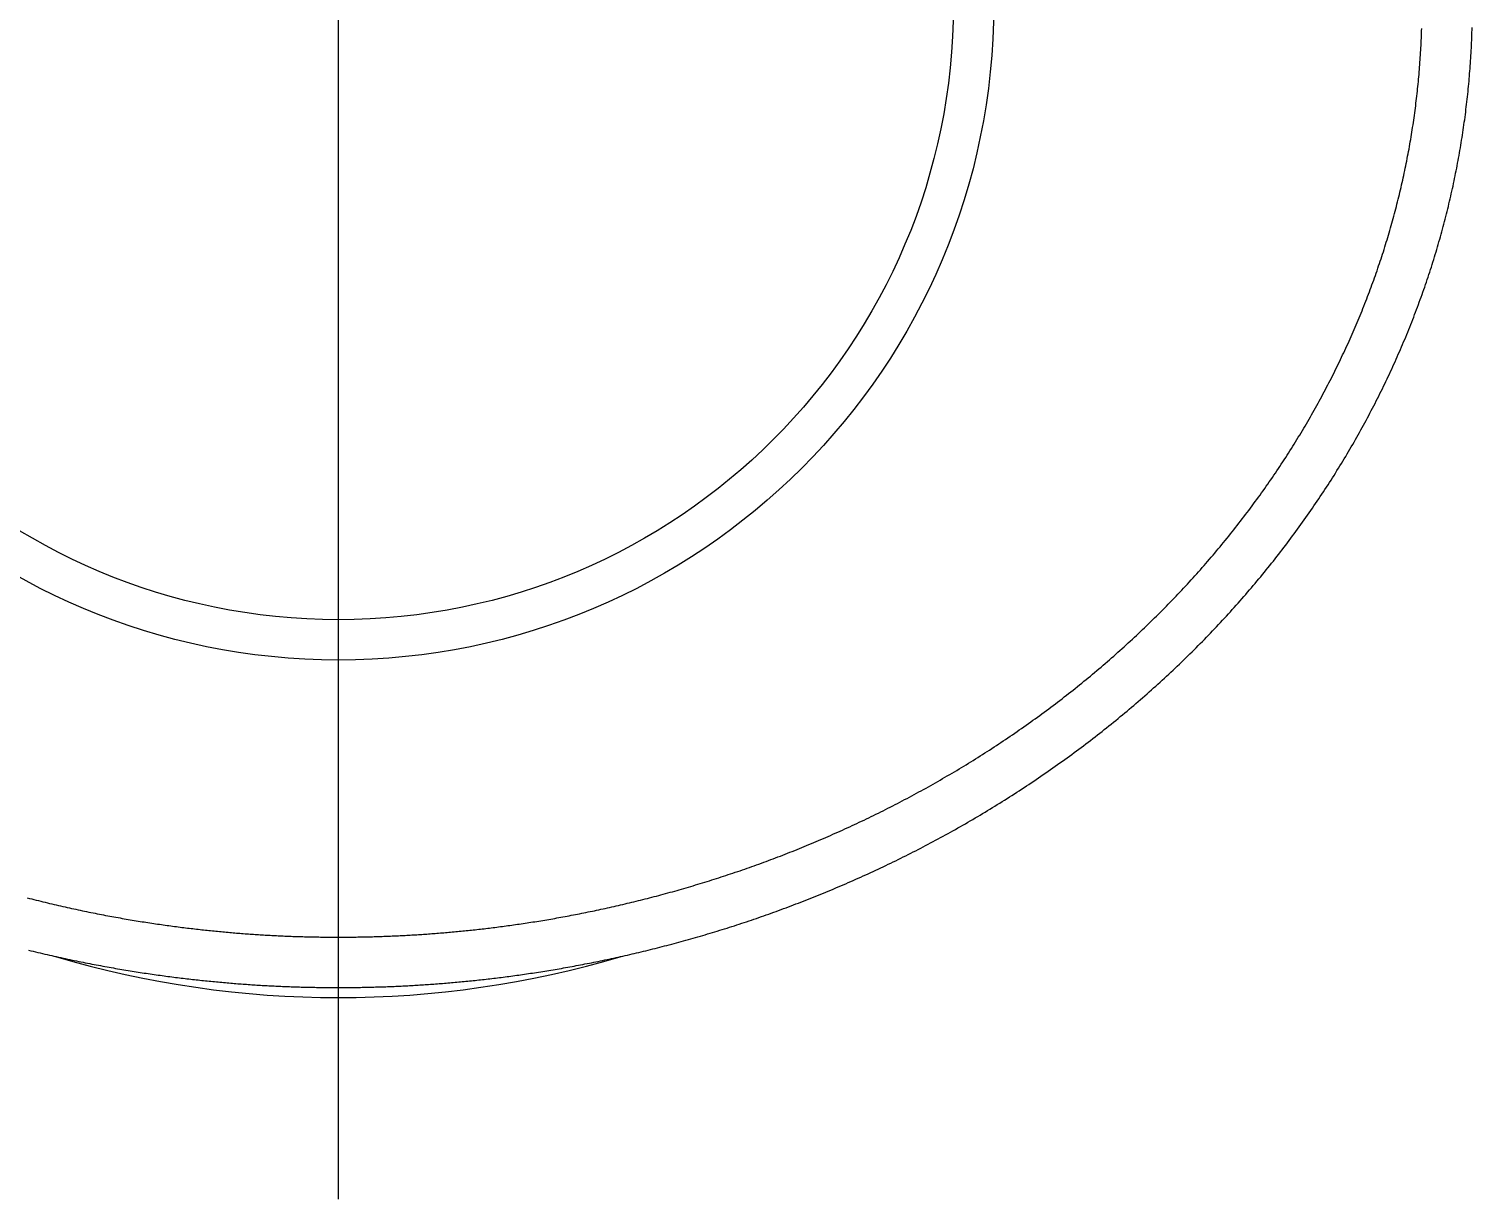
# Model space of a CAD drawing. Extents: x -30.8 to 41.5, y -23.3 to 11.8.
# Drawn here: x 25.17 to 39.48, y -11.85 to -0.24 of the extents above; entities that cross this region are included whole.
import ezdxf

# ---------------------------------------------------------------- set-up
doc = ezdxf.new("R2010")
doc.units = 0
doc.linetypes.add('CENTER', pattern=[50.8, 31.75, -6.35, 6.35, -6.35])
doc.layers.get('0').update_dxf_attribs({"linetype": 'CONTINUOUS'})
doc.layers.add('CENTER', color=1, linetype='CENTER')

msp = doc.modelspace()

# ---------------------------------------------------------------- linework, layer by layer
at = {"color": 7}
for points in [[(28.2365, -9.75, 0), (28.2533, -9.74999, 0), (28.2701, -9.74996, 0), (28.2869, -9.74991, 0), (28.3037, -9.74983, 0), (28.3204, -9.74974, 0), (28.3372, -9.74962, 0), (28.354, -9.74949, 0), (28.3707, -9.74933, 0), (28.3874, -9.74915, 0), (28.4042, -9.74895, 0), (28.4209, -9.74873, 0), (28.4377, -9.74849, 0), (28.4544, -9.74822, 0), (28.4712, -9.74794, 0), (28.4879, -9.74763, 0), (28.5046, -9.7473, 0), (28.5214, -9.74695, 0), (28.5381, -9.74657, 0), (28.5549, -9.74618, 0), (28.5716, -9.74576, 0), (28.5884, -9.74532, 0), (28.6052, -9.74486, 0), (28.6219, -9.74438, 0), (28.6387, -9.74387, 0), (28.6555, -9.74334, 0), (28.6723, -9.74279, 0), (28.6891, -9.74221, 0), (28.7059, -9.74162, 0), (28.7227, -9.741, 0), (28.7396, -9.74036, 0), (28.7564, -9.73969, 0), (28.7733, -9.739, 0), (28.7901, -9.73829, 0), (28.807, -9.73756, 0), (28.8239, -9.7368, 0), (28.8408, -9.73602, 0), (28.8577, -9.73522, 0), (28.8747, -9.73439, 0), (28.8916, -9.73354, 0), (28.9086, -9.73266, 0), (28.9256, -9.73177, 0), (28.9426, -9.73084, 0), (28.9597, -9.7299, 0), (28.9767, -9.72893, 0), (28.9938, -9.72794, 0), (29.0109, -9.72692, 0), (29.028, -9.72588, 0), (29.0452, -9.72481, 0), (29.0623, -9.72372, 0), (29.0795, -9.72261, 0), (29.0968, -9.72147, 0), (29.114, -9.72031, 0), (29.1313, -9.71912, 0), (29.1486, -9.71791, 0), (29.1659, -9.71668, 0), (29.1832, -9.71542, 0), (29.2006, -9.71413, 0), (29.218, -9.71282, 0), (29.2355, -9.71149, 0), (29.253, -9.71013, 0), (29.2705, -9.70874, 0), (29.288, -9.70733, 0), (29.3056, -9.7059, 0), (29.3232, -9.70444, 0), (29.3408, -9.70295, 0), (29.3585, -9.70143, 0), (29.3762, -9.69989, 0), (29.394, -9.69832, 0), (29.4118, -9.69672, 0), (29.4296, -9.69509, 0), (29.4474, -9.69344, 0), (29.4653, -9.69175, 0), (29.4833, -9.69004, 0), (29.5013, -9.68829, 0), (29.5193, -9.68652, 0), (29.5374, -9.68472, 0), (29.5555, -9.68288, 0), (29.5737, -9.68102, 0), (29.5919, -9.67912, 0), (29.6101, -9.6772, 0), (29.6284, -9.67524, 0), (29.6468, -9.67324, 0), (29.6651, -9.67122, 0), (29.6836, -9.66916, 0), (29.7021, -9.66707, 0), (29.7206, -9.66495, 0), (29.7392, -9.66279, 0), (29.7578, -9.6606, 0), (29.7765, -9.65837, 0), (29.7953, -9.65611, 0), (29.8141, -9.65382, 0), (29.8329, -9.65148, 0), (29.8519, -9.64912, 0), (29.8708, -9.64671, 0), (29.8898, -9.64427, 0), (29.9089, -9.64179, 0), (29.9281, -9.63928, 0), (29.9473, -9.63673, 0), (29.9665, -9.63414, 0), (29.9858, -9.63151, 0), (30.0052, -9.62884, 0), (30.0247, -9.62614, 0), (30.0442, -9.62339, 0), (30.0637, -9.62061, 0), (30.0834, -9.61778, 0), (30.103, -9.61492, 0), (30.1228, -9.61201, 0), (30.1426, -9.60907, 0), (30.1625, -9.60608, 0), (30.1825, -9.60305, 0), (30.2025, -9.59998, 0), (30.2226, -9.59687, 0), (30.2428, -9.59371, 0), (30.263, -9.59052, 0), (30.2833, -9.58728, 0), (30.3037, -9.58399, 0), (30.3242, -9.58066, 0), (30.3447, -9.57728, 0), (30.3653, -9.57385, 0), (30.386, -9.57037, 0), (30.4067, -9.56685, 0), (30.4275, -9.56327, 0), (30.4484, -9.55965, 0), (30.4693, -9.55598, 0), (30.4903, -9.55227, 0), (30.5114, -9.5485, 0), (30.5326, -9.54468, 0), (30.5538, -9.54082, 0), (30.575, -9.5369, 0), (30.5964, -9.53294, 0), (30.6178, -9.52892, 0), (30.6393, -9.52486, 0), (30.6608, -9.52074, 0), (30.6824, -9.51658, 0), (30.704, -9.51236, 0), (30.7257, -9.50809, 0), (30.7475, -9.50377, 0), (30.7694, -9.49941, 0), (30.7912, -9.49498, 0), (30.8132, -9.49051, 0), (30.8352, -9.48599, 0), (30.8573, -9.48141, 0), (30.8794, -9.47678, 0), (30.9016, -9.4721, 0), (30.9238, -9.46737, 0), (30.9461, -9.46258, 0), (30.9684, -9.45774, 0), (30.9908, -9.45285, 0), (31.0132, -9.44791, 0), (31.0357, -9.44291, 0), (31.0583, -9.43786, 0), (31.0809, -9.43275, 0), (31.1035, -9.42759, 0), (31.1262, -9.42238, 0), (31.149, -9.41711, 0), (31.1718, -9.41178, 0), (31.1946, -9.40641, 0), (31.2175, -9.40097, 0), (31.2404, -9.39548, 0), (31.2634, -9.38994, 0), (31.2864, -9.38434, 0), (31.3095, -9.37869, 0), (31.3326, -9.37298, 0), (31.3558, -9.36721, 0), (31.379, -9.36139, 0), (31.4022, -9.35551, 0), (31.4255, -9.34957, 0), (31.4488, -9.34358, 0), (31.4722, -9.33753, 0), (31.4956, -9.33142, 0), (31.519, -9.32525, 0), (31.5425, -9.31903, 0), (31.566, -9.31275, 0), (31.5895, -9.30641, 0), (31.6131, -9.30002, 0), (31.6368, -9.29356, 0), (31.6604, -9.28705, 0), (31.6841, -9.28048, 0), (31.7078, -9.27385, 0), (31.7316, -9.26716, 0), (31.7554, -9.26041, 0), (31.7792, -9.2536, 0), (31.8031, -9.24673, 0), (31.8269, -9.23981, 0), (31.8508, -9.23282, 0), (31.8748, -9.22577, 0), (31.8988, -9.21866, 0), (31.9228, -9.21149, 0), (31.9468, -9.20426, 0), (31.9708, -9.19697, 0), (31.9949, -9.18962, 0), (32.019, -9.18221, 0), (32.0431, -9.17473, 0), (32.0673, -9.16719, 0), (32.0915, -9.1596, 0), (32.1157, -9.15194, 0), (32.1399, -9.14421, 0), (32.1641, -9.13643, 0), (32.1884, -9.12858, 0), (32.2127, -9.12067, 0), (32.237, -9.1127, 0), (32.2613, -9.10466, 0), (32.2856, -9.09656, 0), (32.31, -9.0884, 0), (32.3344, -9.08017, 0), (32.3588, -9.07188, 0), (32.3832, -9.06352, 0), (32.4076, -9.0551, 0), (32.432, -9.04662, 0), (32.4565, -9.03807, 0), (32.481, -9.02946, 0), (32.5054, -9.02078, 0), (32.5299, -9.01205, 0), (32.5545, -9.00324, 0), (32.579, -8.99438, 0), (32.6035, -8.98545, 0), (32.6281, -8.97645, 0), (32.6526, -8.9674, 0), (32.6772, -8.95827, 0), (32.7018, -8.94909, 0), (32.7264, -8.93983, 0), (32.751, -8.93052, 0), (32.7756, -8.92114, 0), (32.8003, -8.91169, 0), (32.8249, -8.90218, 0), (32.8496, -8.8926, 0), (32.8742, -8.88296, 0), (32.8989, -8.87325, 0), (32.9236, -8.86348, 0), (32.9483, -8.85364, 0), (32.9729, -8.84373, 0), (32.9977, -8.83376, 0), (33.0224, -8.82373, 0), (33.0471, -8.81362, 0), (33.0718, -8.80345, 0), (33.0965, -8.79322, 0), (33.1213, -8.78292, 0), (33.146, -8.77255, 0), (33.1708, -8.76211, 0), (33.1955, -8.75161, 0), (33.2203, -8.74104, 0), (33.245, -8.7304, 0), (33.2698, -8.7197, 0), (33.2946, -8.70893, 0), (33.3193, -8.69809, 0), (33.3441, -8.68718, 0), (33.3689, -8.67621, 0), (33.3937, -8.66517, 0), (33.4184, -8.65406, 0), (33.4432, -8.64288, 0), (33.468, -8.63163, 0), (33.4928, -8.62032, 0), (33.5176, -8.60893, 0), (33.5423, -8.59748, 0), (33.5671, -8.58596, 0), (33.5919, -8.57437, 0), (33.6167, -8.56271, 0), (33.6415, -8.55099, 0), (33.6662, -8.53919, 0), (33.691, -8.52732, 0), (33.7158, -8.51539, 0), (33.7406, -8.50338, 0), (33.7653, -8.49131, 0), (33.7901, -8.47916, 0), (33.8149, -8.46695, 0), (33.8396, -8.45467, 0), (33.8644, -8.44231, 0), (33.8891, -8.42989, 0), (33.9139, -8.41739, 0), (33.9386, -8.40483, 0), (33.9633, -8.39219, 0), (33.988, -8.37948, 0), (34.0128, -8.36671, 0), (34.0375, -8.35386, 0), (34.0622, -8.34094, 0), (34.0869, -8.32795, 0), (34.1116, -8.31489, 0), (34.1362, -8.30175, 0), (34.1609, -8.28855, 0), (34.1856, -8.27527, 0), (34.2102, -8.26192, 0), (34.2348, -8.2485, 0), (34.2595, -8.23501, 0), (34.2841, -8.22144, 0), (34.3087, -8.20781, 0), (34.3333, -8.1941, 0), (34.3579, -8.18032, 0), (34.3824, -8.16647, 0), (34.407, -8.15255, 0), (34.4315, -8.13856, 0), (34.456, -8.12449, 0), (34.4805, -8.11036, 0), (34.505, -8.09615, 0), (34.5295, -8.08187, 0), (34.5539, -8.06753, 0), (34.5784, -8.05311, 0), (34.6028, -8.03862, 0), (34.6272, -8.02406, 0), (34.6516, -8.00943, 0), (34.6759, -7.99473, 0), (34.7003, -7.97996, 0), (34.7246, -7.96512, 0), (34.7489, -7.95021, 0), (34.7731, -7.93523, 0), (34.7974, -7.92018, 0), (34.8216, -7.90506, 0), (34.8458, -7.88987, 0), (34.87, -7.87461, 0), (34.8941, -7.85928, 0), (34.9183, -7.84388, 0), (34.9424, -7.82841, 0), (34.9665, -7.81288, 0), (34.9905, -7.79727, 0), (35.0145, -7.78159, 0), (35.0385, -7.76585, 0), (35.0625, -7.75004, 0), (35.0864, -7.73416, 0), (35.1104, -7.71821, 0), (35.1342, -7.70219, 0), (35.1581, -7.6861, 0), (35.1819, -7.66994, 0), (35.2057, -7.65372, 0), (35.2295, -7.63743, 0), (35.2532, -7.62107, 0), (35.2769, -7.60464, 0), (35.3006, -7.58814, 0), (35.3242, -7.57158, 0), (35.3478, -7.55495, 0), (35.3714, -7.53825, 0), (35.3949, -7.52148, 0), (35.4184, -7.50465, 0), (35.4419, -7.48774, 0), (35.4653, -7.47077, 0), (35.4887, -7.45374, 0), (35.512, -7.43663, 0), (35.5353, -7.41946, 0), (35.5586, -7.40223, 0), (35.5818, -7.38492, 0), (35.605, -7.36755, 0), (35.6282, -7.35011, 0), (35.6513, -7.33261, 0), (35.6744, -7.31504, 0), (35.6974, -7.2974, 0), (35.7204, -7.2797, 0), (35.7434, -7.26193, 0), (35.7663, -7.24409, 0), (35.7891, -7.22619, 0), (35.812, -7.20822, 0), (35.8347, -7.19019, 0), (35.8575, -7.17209, 0), (35.8802, -7.15393, 0), (35.9028, -7.1357, 0), (35.9254, -7.11741, 0), (35.948, -7.09905, 0), (35.9705, -7.08063, 0), (35.9929, -7.06215, 0), (36.0153, -7.04361, 0), (36.0377, -7.025, 0), (36.06, -7.00633, 0), (36.0823, -6.9876, 0), (36.1045, -6.9688, 0), (36.1266, -6.94995, 0), (36.1487, -6.93103, 0), (36.1708, -6.91205, 0), (36.1928, -6.89302, 0), (36.2148, -6.87392, 0), (36.2367, -6.85476, 0), (36.2585, -6.83554, 0), (36.2803, -6.81626, 0), (36.3021, -6.79693, 0), (36.3238, -6.77753, 0), (36.3454, -6.75808, 0), (36.367, -6.73856, 0), (36.3886, -6.71899, 0), (36.41, -6.69936, 0), (36.4315, -6.67968, 0), (36.4528, -6.65993, 0), (36.4741, -6.64013, 0), (36.4954, -6.62028, 0), (36.5166, -6.60037, 0), (36.5377, -6.5804, 0), (36.5588, -6.56037, 0), (36.5798, -6.54029, 0), (36.6008, -6.52016, 0), (36.6217, -6.49997, 0), (36.6425, -6.47972, 0), (36.6633, -6.45943, 0), (36.684, -6.43907, 0), (36.7047, -6.41867, 0), (36.7253, -6.39821, 0), (36.7458, -6.3777, 0), (36.7663, -6.35713, 0), (36.7867, -6.33651, 0), (36.807, -6.31584, 0), (36.8273, -6.29512, 0), (36.8475, -6.27435, 0), (36.8677, -6.25353, 0), (36.8878, -6.23265, 0), (36.9078, -6.21172, 0), (36.9277, -6.19075, 0), (36.9476, -6.16972, 0), (36.9675, -6.14864, 0), (36.9872, -6.12752, 0), (37.0069, -6.10634, 0), (37.0265, -6.08512, 0), (37.0461, -6.06385, 0), (37.0656, -6.04253, 0), (37.085, -6.02116, 0), (37.1043, -5.99974, 0), (37.1236, -5.97828, 0), (37.1428, -5.95677, 0), (37.1619, -5.93522, 0), (37.181, -5.91362, 0), (37.2, -5.89197, 0), (37.2189, -5.87029, 0), (37.2378, -5.84855, 0), (37.2565, -5.82678, 0), (37.2752, -5.80496, 0), (37.2939, -5.7831, 0), (37.3124, -5.7612, 0), (37.3309, -5.73925, 0), (37.3493, -5.71726, 0), (37.3677, -5.69524, 0), (37.3859, -5.67317, 0), (37.4041, -5.65106, 0), (37.4222, -5.62891, 0), (37.4403, -5.60672, 0), (37.4582, -5.58449, 0), (37.4761, -5.56223, 0), (37.494, -5.53992, 0), (37.5117, -5.51758, 0), (37.5294, -5.4952, 0), (37.547, -5.47278, 0), (37.5645, -5.45033, 0), (37.5819, -5.42784, 0), (37.5993, -5.40531, 0), (37.6166, -5.38275, 0), (37.6338, -5.36015, 0), (37.6509, -5.33752, 0), (37.668, -5.31485, 0), (37.685, -5.29215, 0), (37.7019, -5.26942, 0), (37.7187, -5.24665, 0), (37.7354, -5.22385, 0), (37.7521, -5.20102, 0), (37.7687, -5.17816, 0), (37.7852, -5.15526, 0), (37.8017, -5.13234, 0), (37.818, -5.10938, 0), (37.8343, -5.08639, 0), (37.8505, -5.06338, 0), (37.8666, -5.04033, 0), (37.8826, -5.01725, 0), (37.8986, -4.99415, 0), (37.9145, -4.97102, 0), (37.9303, -4.94786, 0), (37.946, -4.92467, 0), (37.9616, -4.90145, 0), (37.9772, -4.87821, 0), (37.9926, -4.85494, 0), (38.008, -4.83165, 0), (38.0233, -4.80833, 0), (38.0386, -4.78498, 0), (38.0537, -4.76161, 0), (38.0688, -4.73822, 0), (38.0837, -4.7148, 0), (38.0986, -4.69136, 0), (38.1134, -4.66789, 0), (38.1282, -4.6444, 0), (38.1428, -4.62089, 0), (38.1574, -4.59735, 0), (38.1719, -4.57378, 0), (38.1863, -4.5502, 0), (38.2006, -4.52658, 0), (38.2149, -4.50295, 0), (38.229, -4.47929, 0), (38.2431, -4.45561, 0), (38.2571, -4.4319, 0), (38.2711, -4.40817, 0), (38.2849, -4.38442, 0), (38.2987, -4.36065, 0), (38.3123, -4.33685, 0), (38.326, -4.31303, 0), (38.3395, -4.28919, 0), (38.3529, -4.26533, 0), (38.3663, -4.24145, 0), (38.3796, -4.21754, 0), (38.3928, -4.19361, 0), (38.4059, -4.16967, 0), (38.4189, -4.1457, 0), (38.4319, -4.12171, 0), (38.4447, -4.0977, 0), (38.4575, -4.07366, 0), (38.4703, -4.04961, 0), (38.4829, -4.02554, 0), (38.4955, -4.00145, 0), (38.5079, -3.97734, 0), (38.5203, -3.95321, 0), (38.5326, -3.92905, 0), (38.5449, -3.90488, 0), (38.557, -3.8807, 0), (38.5691, -3.85649, 0), (38.5811, -3.83226, 0), (38.593, -3.80801, 0), (38.6048, -3.78375, 0), (38.6166, -3.75947, 0), (38.6283, -3.73517, 0), (38.6399, -3.71085, 0), (38.6514, -3.68651, 0), (38.6628, -3.66216, 0), (38.6742, -3.63779, 0), (38.6854, -3.6134, 0), (38.6966, -3.58899, 0), (38.7077, -3.56457, 0), (38.7188, -3.54013, 0), (38.7297, -3.51568, 0), (38.7406, -3.4912, 0), (38.7514, -3.46671, 0), (38.7621, -3.44221, 0), (38.7727, -3.41769, 0), (38.7833, -3.39315, 0), (38.7938, -3.3686, 0), (38.8042, -3.34404, 0), (38.8145, -3.31945, 0), (38.8247, -3.29486, 0), (38.8349, -3.27024, 0), (38.8449, -3.24562, 0), (38.8549, -3.22098, 0), (38.8648, -3.19632, 0), (38.8747, -3.17165, 0), (38.8844, -3.14697, 0), (38.8941, -3.12227, 0), (38.9037, -3.09756, 0), (38.9132, -3.07283, 0), (38.9227, -3.0481, 0), (38.932, -3.02334, 0), (38.9413, -2.99858, 0), (38.9505, -2.9738, 0), (38.9596, -2.94901, 0), (38.9687, -2.9242, 0), (38.9776, -2.89939, 0), (38.9865, -2.87456, 0), (38.9953, -2.84972, 0), (39.004, -2.82486, 0), (39.0127, -2.8, 0), (39.0212, -2.77512, 0), (39.0297, -2.75023, 0), (39.0381, -2.72532, 0), (39.0464, -2.70041, 0), (39.0547, -2.67548, 0), (39.0629, -2.65055, 0), (39.071, -2.6256, 0), (39.079, -2.60064, 0), (39.0869, -2.57567, 0), (39.0948, -2.55069, 0), (39.1025, -2.5257, 0), (39.1102, -2.5007, 0), (39.1178, -2.47568, 0), (39.1254, -2.45066, 0), (39.1328, -2.42563, 0), (39.1402, -2.40058, 0), (39.1475, -2.37553, 0), (39.1547, -2.35047, 0), (39.1619, -2.3254, 0), (39.169, -2.30031, 0), (39.1759, -2.27522, 0), (39.1829, -2.25012, 0), (39.1897, -2.22501, 0), (39.1964, -2.1999, 0), (39.2031, -2.17477, 0), (39.2097, -2.14963, 0), (39.2162, -2.12449, 0), (39.2227, -2.09934, 0), (39.229, -2.07418, 0), (39.2353, -2.04901, 0), (39.2415, -2.02383, 0), (39.2476, -1.99864, 0), (39.2537, -1.97345, 0), (39.2597, -1.94825, 0), (39.2655, -1.92304, 0), (39.2714, -1.89783, 0), (39.2771, -1.87261, 0), (39.2828, -1.84738, 0), (39.2883, -1.82214, 0), (39.2938, -1.7969, 0), (39.2993, -1.77165, 0), (39.3046, -1.7464, 0), (39.3099, -1.72113, 0), (39.3151, -1.69586, 0), (39.3202, -1.67059, 0), (39.3252, -1.64531, 0), (39.3302, -1.62002, 0), (39.335, -1.59473, 0), (39.3398, -1.56943, 0), (39.3446, -1.54413, 0), (39.3492, -1.51882, 0), (39.3538, -1.4935, 0), (39.3583, -1.46818, 0), (39.3627, -1.44286, 0), (39.367, -1.41752, 0), (39.3713, -1.39219, 0), (39.3755, -1.36685, 0), (39.3796, -1.3415, 0), (39.3836, -1.31615, 0), (39.3875, -1.29079, 0), (39.3914, -1.26543, 0), (39.3952, -1.24007, 0), (39.3989, -1.2147, 0), (39.4025, -1.18932, 0), (39.4061, -1.16394, 0), (39.4096, -1.13856, 0), (39.413, -1.11318, 0), (39.4163, -1.08778, 0), (39.4196, -1.06239, 0), (39.4227, -1.03699, 0), (39.4258, -1.01159, 0), (39.4289, -0.986185, 0), (39.4318, -0.960777, 0), (39.4347, -0.935365, 0), (39.4375, -0.909949, 0), (39.4402, -0.884531, 0), (39.4428, -0.859109, 0), (39.4454, -0.833684, 0), (39.4478, -0.808257, 0), (39.4502, -0.782826, 0), (39.4526, -0.757393, 0), (39.4548, -0.731958, 0), (39.457, -0.70652, 0), (39.4591, -0.681079, 0), (39.4611, -0.655637, 0), (39.463, -0.630192, 0), (39.4649, -0.604745, 0), (39.4667, -0.579296, 0), (39.4684, -0.553845, 0), (39.47, -0.528392, 0), (39.4716, -0.502937, 0), (39.473, -0.477481, 0), (39.4744, -0.452024, 0), (39.4758, -0.426565, 0), (39.477, -0.401104, 0), (39.4782, -0.375643, 0), (39.4793, -0.35018, 0), (39.4803, -0.324717, 0), (39.4812, -0.299252, 0), (39.4821, -0.273787, 0), (39.4829, -0.248321, 0), (39.4836, -0.222854, 0)], [(28.2365, -9.25, 0), (28.2527, -9.24999, 0), (28.2688, -9.24996, 0), (28.285, -9.24991, 0), (28.3011, -9.24984, 0), (28.3172, -9.24975, 0), (28.3333, -9.24964, 0), (28.3494, -9.24951, 0), (28.3655, -9.24936, 0), (28.3816, -9.24919, 0), (28.3977, -9.24899, 0), (28.4138, -9.24878, 0), (28.4299, -9.24855, 0), (28.446, -9.24829, 0), (28.4621, -9.24802, 0), (28.4782, -9.24772, 0), (28.4943, -9.2474, 0), (28.5104, -9.24707, 0), (28.5265, -9.24671, 0), (28.5426, -9.24633, 0), (28.5587, -9.24592, 0), (28.5748, -9.2455, 0), (28.591, -9.24506, 0), (28.6071, -9.24459, 0), (28.6232, -9.24411, 0), (28.6394, -9.2436, 0), (28.6555, -9.24307, 0), (28.6717, -9.24251, 0), (28.6878, -9.24194, 0), (28.704, -9.24135, 0), (28.7202, -9.24073, 0), (28.7364, -9.24009, 0), (28.7526, -9.23943, 0), (28.7688, -9.23874, 0), (28.785, -9.23804, 0), (28.8013, -9.23731, 0), (28.8175, -9.23656, 0), (28.8338, -9.23579, 0), (28.8501, -9.23499, 0), (28.8664, -9.23417, 0), (28.8827, -9.23333, 0), (28.8991, -9.23247, 0), (28.9154, -9.23158, 0), (28.9318, -9.23067, 0), (28.9482, -9.22974, 0), (28.9646, -9.22879, 0), (28.9811, -9.22781, 0), (28.9975, -9.22681, 0), (29.014, -9.22578, 0), (29.0305, -9.22474, 0), (29.047, -9.22367, 0), (29.0636, -9.22257, 0), (29.0802, -9.22146, 0), (29.0968, -9.22032, 0), (29.1134, -9.21915, 0), (29.1301, -9.21796, 0), (29.1467, -9.21675, 0), (29.1635, -9.21552, 0), (29.1802, -9.21426, 0), (29.197, -9.21297, 0), (29.2138, -9.21167, 0), (29.2306, -9.21034, 0), (29.2475, -9.20898, 0), (29.2644, -9.2076, 0), (29.2813, -9.20619, 0), (29.2982, -9.20476, 0), (29.3152, -9.2033, 0), (29.3323, -9.20182, 0), (29.3493, -9.20031, 0), (29.3664, -9.19877, 0), (29.3836, -9.19721, 0), (29.4007, -9.19562, 0), (29.4179, -9.194, 0), (29.4352, -9.19235, 0), (29.4525, -9.19068, 0), (29.4698, -9.18897, 0), (29.4872, -9.18724, 0), (29.5046, -9.18548, 0), (29.5221, -9.18368, 0), (29.5396, -9.18186, 0), (29.5571, -9.18001, 0), (29.5747, -9.17812, 0), (29.5923, -9.17621, 0), (29.61, -9.17426, 0), (29.6277, -9.17229, 0), (29.6455, -9.17028, 0), (29.6633, -9.16824, 0), (29.6812, -9.16616, 0), (29.6991, -9.16405, 0), (29.7171, -9.16191, 0), (29.7351, -9.15974, 0), (29.7532, -9.15753, 0), (29.7713, -9.15529, 0), (29.7895, -9.15302, 0), (29.8077, -9.1507, 0), (29.826, -9.14836, 0), (29.8443, -9.14598, 0), (29.8627, -9.14356, 0), (29.8812, -9.14111, 0), (29.8997, -9.13862, 0), (29.9183, -9.13609, 0), (29.9369, -9.13353, 0), (29.9556, -9.13093, 0), (29.9743, -9.12829, 0), (29.9931, -9.12561, 0), (30.012, -9.1229, 0), (30.0309, -9.12015, 0), (30.0499, -9.11736, 0), (30.069, -9.11452, 0), (30.0881, -9.11165, 0), (30.1073, -9.10874, 0), (30.1265, -9.10579, 0), (30.1458, -9.1028, 0), (30.1652, -9.09977, 0), (30.1846, -9.0967, 0), (30.2042, -9.09358, 0), (30.2237, -9.09042, 0), (30.2434, -9.08722, 0), (30.2631, -9.08397, 0), (30.2829, -9.08068, 0), (30.3028, -9.07734, 0), (30.3227, -9.07395, 0), (30.3427, -9.07052, 0), (30.3628, -9.06704, 0), (30.3829, -9.06351, 0), (30.4031, -9.05994, 0), (30.4233, -9.05632, 0), (30.4437, -9.05265, 0), (30.464, -9.04894, 0), (30.4845, -9.04518, 0), (30.505, -9.04137, 0), (30.5256, -9.03751, 0), (30.5462, -9.0336, 0), (30.5669, -9.02965, 0), (30.5876, -9.02564, 0), (30.6084, -9.02159, 0), (30.6293, -9.01749, 0), (30.6502, -9.01334, 0), (30.6712, -9.00915, 0), (30.6922, -9.0049, 0), (30.7133, -9.0006, 0), (30.7344, -8.99625, 0), (30.7556, -8.99186, 0), (30.7769, -8.98741, 0), (30.7982, -8.98291, 0), (30.8195, -8.97837, 0), (30.8409, -8.97377, 0), (30.8624, -8.96912, 0), (30.8839, -8.96442, 0), (30.9055, -8.95967, 0), (30.9271, -8.95487, 0), (30.9487, -8.95002, 0), (30.9704, -8.94511, 0), (30.9922, -8.94015, 0), (31.014, -8.93515, 0), (31.0358, -8.93009, 0), (31.0577, -8.92497, 0), (31.0797, -8.91981, 0), (31.1017, -8.91459, 0), (31.1237, -8.90932, 0), (31.1458, -8.90399, 0), (31.1679, -8.89862, 0), (31.19, -8.89318, 0), (31.2122, -8.8877, 0), (31.2345, -8.88216, 0), (31.2567, -8.87657, 0), (31.2791, -8.87092, 0), (31.3014, -8.86522, 0), (31.3238, -8.85947, 0), (31.3462, -8.85366, 0), (31.3687, -8.84779, 0), (31.3912, -8.84187, 0), (31.4138, -8.8359, 0), (31.4363, -8.82987, 0), (31.4589, -8.82378, 0), (31.4816, -8.81764, 0), (31.5043, -8.81145, 0), (31.527, -8.80519, 0), (31.5497, -8.79888, 0), (31.5725, -8.79252, 0), (31.5953, -8.7861, 0), (31.6182, -8.77962, 0), (31.641, -8.77308, 0), (31.6639, -8.76649, 0), (31.6868, -8.75984, 0), (31.7098, -8.75313, 0), (31.7328, -8.74636, 0), (31.7558, -8.73954, 0), (31.7788, -8.73266, 0), (31.8019, -8.72572, 0), (31.825, -8.71872, 0), (31.8481, -8.71167, 0), (31.8712, -8.70455, 0), (31.8944, -8.69738, 0), (31.9176, -8.69014, 0), (31.9408, -8.68285, 0), (31.964, -8.6755, 0), (31.9872, -8.66809, 0), (32.0105, -8.66062, 0), (32.0338, -8.65309, 0), (32.0571, -8.6455, 0), (32.0804, -8.63785, 0), (32.1037, -8.63013, 0), (32.1271, -8.62236, 0), (32.1505, -8.61453, 0), (32.1739, -8.60663, 0), (32.1973, -8.59868, 0), (32.2207, -8.59066, 0), (32.2441, -8.58258, 0), (32.2676, -8.57444, 0), (32.291, -8.56624, 0), (32.3145, -8.55798, 0), (32.338, -8.54966, 0), (32.3615, -8.54128, 0), (32.385, -8.53283, 0), (32.4085, -8.52433, 0), (32.4321, -8.51576, 0), (32.4556, -8.50714, 0), (32.4792, -8.49845, 0), (32.5027, -8.4897, 0), (32.5263, -8.48089, 0), (32.5499, -8.47201, 0), (32.5735, -8.46308, 0), (32.5971, -8.45408, 0), (32.6208, -8.44502, 0), (32.6444, -8.4359, 0), (32.668, -8.42672, 0), (32.6917, -8.41747, 0), (32.7153, -8.40816, 0), (32.739, -8.39879, 0), (32.7627, -8.38936, 0), (32.7863, -8.37986, 0), (32.81, -8.3703, 0), (32.8337, -8.36068, 0), (32.8574, -8.35099, 0), (32.8811, -8.34124, 0), (32.9048, -8.33143, 0), (32.9285, -8.32155, 0), (32.9523, -8.31161, 0), (32.976, -8.30161, 0), (32.9997, -8.29154, 0), (33.0234, -8.28141, 0), (33.0472, -8.27122, 0), (33.0709, -8.26096, 0), (33.0946, -8.25063, 0), (33.1184, -8.24025, 0), (33.1421, -8.22979, 0), (33.1659, -8.21928, 0), (33.1896, -8.2087, 0), (33.2133, -8.19805, 0), (33.2371, -8.18734, 0), (33.2608, -8.17656, 0), (33.2846, -8.16572, 0), (33.3083, -8.15482, 0), (33.3321, -8.14384, 0), (33.3558, -8.13281, 0), (33.3796, -8.12171, 0), (33.4033, -8.11054, 0), (33.427, -8.0993, 0), (33.4508, -8.088, 0), (33.4745, -8.07664, 0), (33.4982, -8.06521, 0), (33.5219, -8.05371, 0), (33.5457, -8.04214, 0), (33.5694, -8.03051, 0), (33.5931, -8.01882, 0), (33.6168, -8.00705, 0), (33.6405, -7.99522, 0), (33.6642, -7.98333, 0), (33.6879, -7.97136, 0), (33.7116, -7.95933, 0), (33.7353, -7.94723, 0), (33.7589, -7.93507, 0), (33.7826, -7.92284, 0), (33.8062, -7.91053, 0), (33.8299, -7.89817, 0), (33.8535, -7.88573, 0), (33.8772, -7.87323, 0), (33.9008, -7.86066, 0), (33.9244, -7.84802, 0), (33.948, -7.83531, 0), (33.9716, -7.82254, 0), (33.9952, -7.80969, 0), (34.0187, -7.79678, 0), (34.0423, -7.7838, 0), (34.0658, -7.77075, 0), (34.0894, -7.75763, 0), (34.1129, -7.74445, 0), (34.1364, -7.7312, 0), (34.1599, -7.71788, 0), (34.1833, -7.70449, 0), (34.2068, -7.69104, 0), (34.2302, -7.67752, 0), (34.2537, -7.66393, 0), (34.2771, -7.65027, 0), (34.3004, -7.63655, 0), (34.3238, -7.62276, 0), (34.3472, -7.6089, 0), (34.3705, -7.59498, 0), (34.3938, -7.58099, 0), (34.4171, -7.56693, 0), (34.4404, -7.5528, 0), (34.4636, -7.53861, 0), (34.4868, -7.52436, 0), (34.5101, -7.51004, 0), (34.5332, -7.49565, 0), (34.5564, -7.48119, 0), (34.5795, -7.46667, 0), (34.6026, -7.45208, 0), (34.6257, -7.43743, 0), (34.6488, -7.42271, 0), (34.6718, -7.40793, 0), (34.6948, -7.39308, 0), (34.7178, -7.37817, 0), (34.7408, -7.36319, 0), (34.7637, -7.34814, 0), (34.7866, -7.33303, 0), (34.8095, -7.31786, 0), (34.8324, -7.30262, 0), (34.8552, -7.28732, 0), (34.878, -7.27195, 0), (34.9007, -7.25651, 0), (34.9235, -7.24102, 0), (34.9461, -7.22545, 0), (34.9688, -7.20983, 0), (34.9914, -7.19414, 0), (35.0141, -7.17838, 0), (35.0366, -7.16256, 0), (35.0592, -7.14668, 0), (35.0817, -7.13073, 0), (35.1041, -7.11472, 0), (35.1266, -7.09865, 0), (35.149, -7.08251, 0), (35.1713, -7.06631, 0), (35.1936, -7.05005, 0), (35.2159, -7.03372, 0), (35.2382, -7.01733, 0), (35.2604, -7.00088, 0), (35.2826, -6.98436, 0), (35.3047, -6.96778, 0), (35.3268, -6.95114, 0), (35.3489, -6.93444, 0), (35.3709, -6.91767, 0), (35.3929, -6.90084, 0), (35.4148, -6.88395, 0), (35.4367, -6.86699, 0), (35.4586, -6.84998, 0), (35.4804, -6.8329, 0), (35.5022, -6.81576, 0), (35.5239, -6.79856, 0), (35.5456, -6.7813, 0), (35.5672, -6.76397, 0), (35.5888, -6.74659, 0), (35.6104, -6.72915, 0), (35.6319, -6.71164, 0), (35.6533, -6.69408, 0), (35.6747, -6.67646, 0), (35.6961, -6.65878, 0), (35.7174, -6.64104, 0), (35.7387, -6.62324, 0), (35.7599, -6.60538, 0), (35.7811, -6.58747, 0), (35.8022, -6.56949, 0), (35.8233, -6.55146, 0), (35.8443, -6.53338, 0), (35.8653, -6.51523, 0), (35.8862, -6.49703, 0), (35.9071, -6.47878, 0), (35.9279, -6.46047, 0), (35.9487, -6.4421, 0), (35.9694, -6.42367, 0), (35.9901, -6.4052, 0), (36.0107, -6.38666, 0), (36.0313, -6.36808, 0), (36.0518, -6.34944, 0), (36.0722, -6.33074, 0), (36.0926, -6.31199, 0), (36.113, -6.29319, 0), (36.1333, -6.27434, 0), (36.1535, -6.25543, 0), (36.1737, -6.23647, 0), (36.1938, -6.21746, 0), (36.2139, -6.19839, 0), (36.2339, -6.17928, 0), (36.2538, -6.16011, 0), (36.2737, -6.14089, 0), (36.2936, -6.12162, 0), (36.3133, -6.1023, 0), (36.3331, -6.08293, 0), (36.3527, -6.06351, 0), (36.3723, -6.04404, 0), (36.3919, -6.02453, 0), (36.4113, -6.00496, 0), (36.4308, -5.98534, 0), (36.4501, -5.96568, 0), (36.4694, -5.94597, 0), (36.4886, -5.92621, 0), (36.5078, -5.9064, 0), (36.5269, -5.88654, 0), (36.546, -5.86664, 0), (36.5649, -5.84669, 0), (36.5839, -5.8267, 0), (36.6027, -5.80666, 0), (36.6215, -5.78657, 0), (36.6402, -5.76644, 0), (36.6589, -5.74626, 0), (36.6775, -5.72604, 0), (36.696, -5.70577, 0), (36.7144, -5.68546, 0), (36.7328, -5.6651, 0), (36.7511, -5.6447, 0), (36.7694, -5.62426, 0), (36.7876, -5.60378, 0), (36.8057, -5.58326, 0), (36.8237, -5.56269, 0), (36.8417, -5.54209, 0), (36.8596, -5.52144, 0), (36.8774, -5.50075, 0), (36.8952, -5.48003, 0), (36.9129, -5.45926, 0), (36.9305, -5.43846, 0), (36.9481, -5.41761, 0), (36.9656, -5.39673, 0), (36.983, -5.37582, 0), (37.0003, -5.35486, 0), (37.0176, -5.33387, 0), (37.0348, -5.31284, 0), (37.0519, -5.29177, 0), (37.069, -5.27067, 0), (37.086, -5.24953, 0), (37.1029, -5.22836, 0), (37.1197, -5.20715, 0), (37.1365, -5.18591, 0), (37.1532, -5.16464, 0), (37.1698, -5.14333, 0), (37.1864, -5.12199, 0), (37.2029, -5.10061, 0), (37.2193, -5.07921, 0), (37.2356, -5.05777, 0), (37.2519, -5.0363, 0), (37.268, -5.0148, 0), (37.2841, -4.99326, 0), (37.3002, -4.9717, 0), (37.3161, -4.95011, 0), (37.332, -4.92848, 0), (37.3478, -4.90683, 0), (37.3636, -4.88515, 0), (37.3792, -4.86344, 0), (37.3948, -4.8417, 0), (37.4103, -4.81994, 0), (37.4257, -4.79814, 0), (37.4411, -4.77632, 0), (37.4564, -4.75448, 0), (37.4716, -4.7326, 0), (37.4867, -4.7107, 0), (37.5017, -4.68878, 0), (37.5167, -4.66683, 0), (37.5316, -4.64486, 0), (37.5464, -4.62286, 0), (37.5612, -4.60083, 0), (37.5758, -4.57879, 0), (37.5904, -4.55672, 0), (37.6049, -4.53463, 0), (37.6193, -4.51251, 0), (37.6337, -4.49038, 0), (37.6479, -4.46822, 0), (37.6621, -4.44604, 0), (37.6762, -4.42384, 0), (37.6902, -4.40161, 0), (37.7042, -4.37937, 0), (37.7181, -4.3571, 0), (37.7319, -4.33481, 0), (37.7456, -4.3125, 0), (37.7592, -4.29017, 0), (37.7728, -4.26782, 0), (37.7863, -4.24545, 0), (37.7997, -4.22305, 0), (37.813, -4.20064, 0), (37.8263, -4.1782, 0), (37.8395, -4.15574, 0), (37.8526, -4.13327, 0), (37.8656, -4.11077, 0), (37.8785, -4.08826, 0), (37.8914, -4.06572, 0), (37.9042, -4.04316, 0), (37.9169, -4.02059, 0), (37.9295, -3.99799, 0), (37.9421, -3.97538, 0), (37.9546, -3.95275, 0), (37.967, -3.9301, 0), (37.9793, -3.90743, 0), (37.9916, -3.88474, 0), (38.0038, -3.86203, 0), (38.0159, -3.83931, 0), (38.0279, -3.81656, 0), (38.0398, -3.7938, 0), (38.0517, -3.77102, 0), (38.0635, -3.74823, 0), (38.0752, -3.72541, 0), (38.0869, -3.70258, 0), (38.0984, -3.67974, 0), (38.1099, -3.65687, 0), (38.1213, -3.63399, 0), (38.1327, -3.61109, 0), (38.1439, -3.58818, 0), (38.1551, -3.56525, 0), (38.1662, -3.5423, 0), (38.1773, -3.51934, 0), (38.1882, -3.49636, 0), (38.1991, -3.47337, 0), (38.2099, -3.45036, 0), (38.2206, -3.42733, 0), (38.2313, -3.40429, 0), (38.2418, -3.38124, 0), (38.2523, -3.35817, 0), (38.2628, -3.33509, 0), (38.2731, -3.31199, 0), (38.2834, -3.28888, 0), (38.2936, -3.26575, 0), (38.3037, -3.24261, 0), (38.3137, -3.21946, 0), (38.3237, -3.19629, 0), (38.3336, -3.17311, 0), (38.3434, -3.14991, 0), (38.3531, -3.1267, 0), (38.3628, -3.10348, 0), (38.3724, -3.08025, 0), (38.3819, -3.057, 0), (38.3913, -3.03374, 0), (38.4007, -3.01047, 0), (38.4099, -2.98719, 0), (38.4192, -2.96389, 0), (38.4283, -2.94058, 0), (38.4373, -2.91726, 0), (38.4463, -2.89393, 0), (38.4552, -2.87059, 0), (38.4641, -2.84723, 0), (38.4728, -2.82387, 0), (38.4815, -2.80049, 0), (38.4901, -2.7771, 0), (38.4986, -2.7537, 0), (38.5071, -2.73029, 0), (38.5155, -2.70687, 0), (38.5238, -2.68343, 0), (38.532, -2.65999, 0), (38.5401, -2.63654, 0), (38.5482, -2.61307, 0), (38.5562, -2.5896, 0), (38.5641, -2.56611, 0), (38.572, -2.54262, 0), (38.5798, -2.51911, 0), (38.5875, -2.4956, 0), (38.5951, -2.47207, 0), (38.6027, -2.44854, 0), (38.6101, -2.425, 0), (38.6176, -2.40145, 0), (38.6249, -2.37788, 0), (38.6321, -2.35431, 0), (38.6393, -2.33074, 0), (38.6464, -2.30715, 0), (38.6535, -2.28355, 0), (38.6604, -2.25995, 0), (38.6673, -2.23633, 0), (38.6741, -2.21271, 0), (38.6808, -2.18908, 0), (38.6875, -2.16544, 0), (38.6941, -2.14179, 0), (38.7006, -2.11814, 0), (38.707, -2.09448, 0), (38.7134, -2.07081, 0), (38.7197, -2.04713, 0), (38.7259, -2.02345, 0), (38.732, -1.99976, 0), (38.7381, -1.97606, 0), (38.7441, -1.95235, 0), (38.75, -1.92864, 0), (38.7559, -1.90492, 0), (38.7616, -1.8812, 0), (38.7673, -1.85746, 0), (38.773, -1.83373, 0), (38.7785, -1.80998, 0), (38.784, -1.78623, 0), (38.7894, -1.76247, 0), (38.7947, -1.73871, 0), (38.8, -1.71494, 0), (38.8051, -1.69117, 0), (38.8103, -1.66739, 0), (38.8153, -1.6436, 0), (38.8202, -1.61981, 0), (38.8251, -1.59602, 0), (38.8299, -1.57222, 0), (38.8347, -1.54841, 0), (38.8394, -1.5246, 0), (38.8439, -1.50078, 0), (38.8485, -1.47696, 0), (38.8529, -1.45314, 0), (38.8573, -1.42931, 0), (38.8616, -1.40547, 0), (38.8658, -1.38163, 0), (38.87, -1.35779, 0), (38.8741, -1.33394, 0), (38.8781, -1.31009, 0), (38.882, -1.28623, 0), (38.8859, -1.26237, 0), (38.8896, -1.2385, 0), (38.8934, -1.21464, 0), (38.897, -1.19076, 0), (38.9006, -1.16689, 0), (38.9041, -1.14301, 0), (38.9075, -1.11912, 0), (38.9109, -1.09523, 0), (38.9141, -1.07134, 0), (38.9173, -1.04745, 0), (38.9205, -1.02355, 0), (38.9235, -0.999652, 0), (38.9265, -0.975748, 0), (38.9294, -0.951841, 0), (38.9323, -0.927931, 0), (38.935, -0.904018, 0), (38.9377, -0.880103, 0), (38.9404, -0.856184, 0), (38.9429, -0.832264, 0), (38.9454, -0.80834, 0), (38.9478, -0.784414, 0), (38.9501, -0.760486, 0), (38.9524, -0.736556, 0), (38.9546, -0.712623, 0), (38.9567, -0.688688, 0), (38.9587, -0.664751, 0), (38.9607, -0.640812, 0), (38.9626, -0.616871, 0), (38.9644, -0.592929, 0), (38.9662, -0.568984, 0), (38.9679, -0.545038, 0), (38.9695, -0.521091, 0), (38.971, -0.497142, 0), (38.9725, -0.473191, 0), (38.9738, -0.449239, 0), (38.9752, -0.425287, 0), (38.9764, -0.401332, 0), (38.9776, -0.377377, 0), (38.9787, -0.353421, 0), (38.9797, -0.329464, 0), (38.9807, -0.305506, 0), (38.9816, -0.281548, 0), (38.9824, -0.257588, 0), (38.9831, -0.233629, 0)], [(25.1489, -8.85987, 0), (25.1713, -8.86563, 0), (25.1937, -8.87134, 0), (25.216, -8.87699, 0), (25.2383, -8.88258, 0), (25.2605, -8.88812, 0), (25.2827, -8.89361, 0), (25.3049, -8.89904, 0), (25.327, -8.90442, 0), (25.349, -8.90974, 0), (25.3711, -8.91501, 0), (25.3931, -8.92022, 0), (25.415, -8.92538, 0), (25.4369, -8.93049, 0), (25.4588, -8.93554, 0), (25.4806, -8.94055, 0), (25.5023, -8.94549, 0), (25.524, -8.95039, 0), (25.5457, -8.95524, 0), (25.5673, -8.96003, 0), (25.5889, -8.96477, 0), (25.6104, -8.96946, 0), (25.6319, -8.9741, 0), (25.6533, -8.97868, 0), (25.6747, -8.98322, 0), (25.696, -8.9877, 0), (25.7172, -8.99214, 0), (25.7385, -8.99652, 0), (25.7596, -9.00086, 0), (25.7807, -9.00514, 0), (25.8018, -9.00937, 0), (25.8227, -9.01356, 0), (25.8437, -9.0177, 0), (25.8645, -9.02178, 0), (25.8854, -9.02582, 0), (25.9061, -9.02981, 0), (25.9268, -9.03375, 0), (25.9474, -9.03764, 0), (25.968, -9.04149, 0), (25.9885, -9.04529, 0), (26.009, -9.04904, 0), (26.0294, -9.05274, 0), (26.0497, -9.05639, 0), (26.07, -9.06, 0), (26.0902, -9.06357, 0), (26.1103, -9.06708, 0), (26.1303, -9.07055, 0), (26.1503, -9.07397, 0), (26.1702, -9.07735, 0), (26.1901, -9.08069, 0), (26.2099, -9.08397, 0), (26.2296, -9.08722, 0), (26.2492, -9.09042, 0), (26.2688, -9.09358, 0), (26.2883, -9.09669, 0), (26.3077, -9.09976, 0), (26.3271, -9.10279, 0), (26.3464, -9.10578, 0), (26.3656, -9.10873, 0), (26.3848, -9.11164, 0), (26.404, -9.1145, 0), (26.423, -9.11733, 0), (26.442, -9.12011, 0), (26.4609, -9.12286, 0), (26.4798, -9.12557, 0), (26.4986, -9.12823, 0), (26.5174, -9.13086, 0), (26.5361, -9.13346, 0), (26.5547, -9.13601, 0), (26.5733, -9.13853, 0), (26.5918, -9.14101, 0), (26.6103, -9.14346, 0), (26.6287, -9.14587, 0), (26.647, -9.14824, 0), (26.6653, -9.15058, 0), (26.6835, -9.15289, 0), (26.7017, -9.15516, 0), (26.7199, -9.15739, 0), (26.7379, -9.1596, 0), (26.756, -9.16177, 0), (26.7739, -9.1639, 0), (26.7919, -9.16601, 0), (26.8097, -9.16808, 0), (26.8276, -9.17012, 0), (26.8453, -9.17214, 0), (26.8631, -9.17412, 0), (26.8807, -9.17607, 0), (26.8984, -9.178, 0), (26.916, -9.1799, 0), (26.9335, -9.18177, 0), (26.951, -9.18361, 0), (26.9685, -9.18542, 0), (26.9859, -9.1872, 0), (27.0033, -9.18896, 0), (27.0206, -9.19069, 0), (27.0379, -9.19239, 0), (27.0552, -9.19406, 0), (27.0724, -9.19571, 0), (27.0895, -9.19733, 0), (27.1067, -9.19892, 0), (27.1238, -9.20048, 0), (27.1409, -9.20202, 0), (27.1579, -9.20353, 0), (27.1749, -9.20501, 0), (27.1919, -9.20647, 0), (27.2088, -9.2079, 0), (27.2257, -9.2093, 0), (27.2425, -9.21068, 0), (27.2594, -9.21203, 0), (27.2762, -9.21336, 0), (27.2929, -9.21466, 0), (27.3097, -9.21593, 0), (27.3264, -9.21718, 0), (27.3431, -9.21841, 0), (27.3597, -9.2196, 0), (27.3764, -9.22078, 0), (27.393, -9.22192, 0), (27.4096, -9.22305, 0), (27.4261, -9.22414, 0), (27.4426, -9.22522, 0), (27.4591, -9.22627, 0), (27.4756, -9.22729, 0), (27.4921, -9.22829, 0), (27.5085, -9.22926, 0), (27.5249, -9.23021, 0), (27.5413, -9.23114, 0), (27.5577, -9.23204, 0), (27.5741, -9.23292, 0), (27.5904, -9.23378, 0), (27.6067, -9.23461, 0), (27.623, -9.23542, 0), (27.6393, -9.2362, 0), (27.6556, -9.23697, 0), (27.6719, -9.2377, 0), (27.6881, -9.23842, 0), (27.7043, -9.23911, 0), (27.7206, -9.23978, 0), (27.7368, -9.24043, 0), (27.753, -9.24106, 0), (27.7691, -9.24166, 0), (27.7853, -9.24224, 0), (27.8015, -9.2428, 0), (27.8176, -9.24334, 0), (27.8338, -9.24385, 0), (27.8499, -9.24435, 0), (27.866, -9.24482, 0), (27.8822, -9.24527, 0), (27.8983, -9.2457, 0), (27.9144, -9.24611, 0), (27.9305, -9.24649, 0), (27.9466, -9.24686, 0), (27.9627, -9.24721, 0), (27.9788, -9.24753, 0), (27.9949, -9.24783, 0), (28.011, -9.24812, 0), (28.0271, -9.24838, 0), (28.0432, -9.24862, 0), (28.0593, -9.24884, 0), (28.0754, -9.24905, 0), (28.0915, -9.24923, 0), (28.1076, -9.24939, 0), (28.1237, -9.24954, 0), (28.1398, -9.24966, 0), (28.1559, -9.24976, 0), (28.172, -9.24985, 0), (28.1881, -9.24992, 0), (28.2043, -9.24996, 0), (28.2204, -9.24999, 0), (28.2365, -9.25, 0)], [(25.1632, -9.37912, 0), (25.1863, -9.38477, 0), (25.2093, -9.39037, 0), (25.2323, -9.39591, 0), (25.2552, -9.4014, 0), (25.2781, -9.40683, 0), (25.301, -9.4122, 0), (25.3238, -9.41752, 0), (25.3465, -9.42278, 0), (25.3692, -9.42799, 0), (25.3919, -9.43314, 0), (25.4145, -9.43824, 0), (25.437, -9.44328, 0), (25.4595, -9.44827, 0), (25.482, -9.45321, 0), (25.5044, -9.45809, 0), (25.5267, -9.46292, 0), (25.549, -9.46769, 0), (25.5713, -9.47241, 0), (25.5935, -9.47708, 0), (25.6156, -9.4817, 0), (25.6377, -9.48626, 0), (25.6597, -9.49077, 0), (25.6817, -9.49523, 0), (25.7036, -9.49964, 0), (25.7254, -9.50399, 0), (25.7472, -9.5083, 0), (25.7689, -9.51255, 0), (25.7906, -9.51676, 0), (25.8122, -9.52091, 0), (25.8337, -9.52501, 0), (25.8552, -9.52906, 0), (25.8766, -9.53306, 0), (25.898, -9.53702, 0), (25.9193, -9.54092, 0), (25.9405, -9.54477, 0), (25.9616, -9.54858, 0), (25.9827, -9.55233, 0), (26.0037, -9.55604, 0), (26.0247, -9.5597, 0), (26.0455, -9.56331, 0), (26.0663, -9.56687, 0), (26.0871, -9.57039, 0), (26.1077, -9.57385, 0), (26.1283, -9.57728, 0), (26.1488, -9.58065, 0), (26.1692, -9.58398, 0), (26.1896, -9.58727, 0), (26.2099, -9.59051, 0), (26.2301, -9.59371, 0), (26.2503, -9.59686, 0), (26.2704, -9.59997, 0), (26.2904, -9.60304, 0), (26.3104, -9.60606, 0), (26.3303, -9.60904, 0), (26.3501, -9.61198, 0), (26.3699, -9.61488, 0), (26.3896, -9.61774, 0), (26.4092, -9.62055, 0), (26.4288, -9.62333, 0), (26.4483, -9.62607, 0), (26.4677, -9.62877, 0), (26.4871, -9.63142, 0), (26.5064, -9.63404, 0), (26.5257, -9.63663, 0), (26.5449, -9.63917, 0), (26.5641, -9.64168, 0), (26.5832, -9.64415, 0), (26.6022, -9.64658, 0), (26.6212, -9.64898, 0), (26.6401, -9.65134, 0), (26.6589, -9.65367, 0), (26.6778, -9.65596, 0), (26.6965, -9.65822, 0), (26.7152, -9.66044, 0), (26.7339, -9.66263, 0), (26.7524, -9.66479, 0), (26.771, -9.66691, 0), (26.7895, -9.66901, 0), (26.8079, -9.67107, 0), (26.8263, -9.6731, 0), (26.8447, -9.67511, 0), (26.863, -9.67708, 0), (26.8812, -9.67902, 0), (26.8994, -9.68094, 0), (26.9176, -9.68282, 0), (26.9357, -9.68468, 0), (26.9538, -9.68651, 0), (26.9718, -9.68831, 0), (26.9898, -9.69008, 0), (27.0078, -9.69182, 0), (27.0257, -9.69353, 0), (27.0435, -9.69521, 0), (27.0614, -9.69687, 0), (27.0792, -9.69849, 0), (27.0969, -9.70009, 0), (27.1146, -9.70166, 0), (27.1323, -9.70321, 0), (27.15, -9.70472, 0), (27.1676, -9.70621, 0), (27.1851, -9.70767, 0), (27.2027, -9.70911, 0), (27.2202, -9.71051, 0), (27.2377, -9.71189, 0), (27.2551, -9.71324, 0), (27.2725, -9.71457, 0), (27.2899, -9.71587, 0), (27.3073, -9.71714, 0), (27.3246, -9.71839, 0), (27.3419, -9.71961, 0), (27.3592, -9.7208, 0), (27.3764, -9.72197, 0), (27.3936, -9.72311, 0), (27.4108, -9.72422, 0), (27.428, -9.72531, 0), (27.4451, -9.72638, 0), (27.4623, -9.72742, 0), (27.4793, -9.72843, 0), (27.4964, -9.72942, 0), (27.5135, -9.73039, 0), (27.5305, -9.73132, 0), (27.5475, -9.73224, 0), (27.5645, -9.73313, 0), (27.5815, -9.73399, 0), (27.5985, -9.73484, 0), (27.6154, -9.73565, 0), (27.6323, -9.73644, 0), (27.6492, -9.73721, 0), (27.6661, -9.73796, 0), (27.683, -9.73868, 0), (27.6999, -9.73938, 0), (27.7167, -9.74005, 0), (27.7336, -9.7407, 0), (27.7504, -9.74133, 0), (27.7672, -9.74193, 0), (27.784, -9.74251, 0), (27.8008, -9.74307, 0), (27.8176, -9.74361, 0), (27.8344, -9.74412, 0), (27.8512, -9.74461, 0), (27.868, -9.74508, 0), (27.8847, -9.74553, 0), (27.9015, -9.74595, 0), (27.9182, -9.74635, 0), (27.935, -9.74673, 0), (27.9517, -9.74709, 0), (27.9685, -9.74743, 0), (27.9852, -9.74775, 0), (28.0019, -9.74804, 0), (28.0187, -9.74831, 0), (28.0354, -9.74857, 0), (28.0522, -9.7488, 0), (28.0689, -9.74901, 0), (28.0856, -9.7492, 0), (28.1024, -9.74937, 0), (28.1191, -9.74952, 0), (28.1359, -9.74965, 0), (28.1526, -9.74975, 0), (28.1694, -9.74984, 0), (28.1862, -9.74991, 0), (28.203, -9.74996, 0), (28.2197, -9.74999, 0), (28.2365, -9.75, 0)]]:
    msp.add_polyline3d(points, dxfattribs=at)
at = {"color": 7, "linetype": 'CONTINUOUS'}
for radius in [6.5, 6.1]:
    msp.add_circle((28.236542, 0), radius, dxfattribs=at)
msp.add_arc((28.236542, 0), 9.85, 253.4472621, 286.5527379, dxfattribs=at)
at = {"layer": 'CENTER', "color": 1, "linetype": 'CENTER'}
msp.add_line((28.236542, -11.85), (28.236542, 11.85), dxfattribs=at)

doc.saveas('drawing.dxf')
